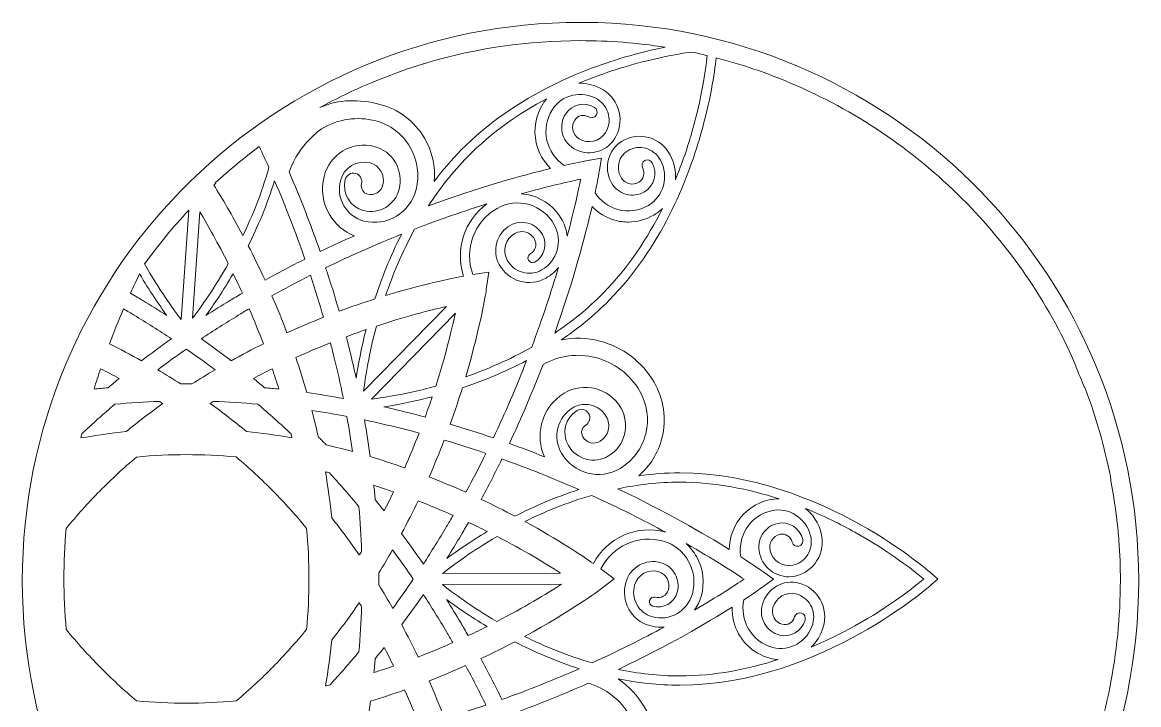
# Model space of a CAD drawing. Header units: millimetres. Extents: x -924 to 1115, y -381 to -47.
# Drawn here: x -599.7 to -294.9, y -248.4 to -62.1 of the extents above; entities that cross this region are included whole.
import ezdxf

# ---------------------------------------------------------------- set-up
doc = ezdxf.new("R2010")
doc.units = ezdxf.units.MM
doc.header["$MEASUREMENT"] = 0
doc.layers.add('Layer 3', color=7, linetype='Continuous')

msp = doc.modelspace()

# ---------------------------------------------------------------- linework, layer by layer
at = {"layer": 'Layer 3', "lineweight": 0}
for points, knots in [([(-442.62, -62.18), (-442.71, -62.18), (-442.8, -62.17), (-442.89, -62.17), (-443.49, -62.15), (-444.1, -62.14), (-444.71, -62.13), (-444.85, -62.13), (-445, -62.12), (-445.15, -62.12), (-445.86, -62.11), (-446.58, -62.11), (-447.29, -62.11), (-447.3, -62.11), (-447.3, -62.11), (-447.31, -62.11), (-447.96, -62.11), (-448.61, -62.11), (-449.27, -62.12), (-449.71, -62.12), (-450.16, -62.13), (-450.6, -62.14), (-450.8, -62.15), (-451.01, -62.15), (-451.21, -62.15), (-451.21, -62.15), (-451.21, -62.15), (-451.21, -62.15), (-533.58, -64.22), (-599.71, -131.64), (-599.71, -214.51), (-599.71, -298.67), (-531.48, -366.91), (-447.31, -366.91), (-363.14, -366.91), (-294.91, -298.67), (-294.91, -214.51), (-294.91, -131.91), (-360.62, -64.66), (-442.62, -62.18)], [0, 0, 0, 0, 1, 1, 1, 2, 2, 2, 3, 3, 3, 4, 4, 4, 5, 5, 5, 6, 6, 6, 7, 7, 7, 8, 8, 8, 9, 9, 9, 10, 10, 10, 11, 11, 11, 12, 12, 12, 13, 13, 13, 13]), ([(-504.68, -78.69), (-503.79, -78.31), (-502.89, -77.94), (-501.98, -77.58), (-501.98, -77.59), (-501.98, -77.6), (-501.98, -77.61), (-498.19, -76.08), (-494.35, -74.71), (-490.46, -73.52), (-490.34, -73.48), (-490.21, -73.44), (-490.08, -73.4), (-489.73, -73.3), (-489.38, -73.19), (-489.04, -73.09), (-475.57, -69.11), (-461.59, -67.11), (-447.31, -67.11), (-439.51, -67.11), (-431.81, -67.71), (-424.23, -68.9), (-427.52, -69.56), (-431.29, -70.46), (-435.38, -71.66), (-447.94, -75.35), (-465.85, -82.74), (-479.87, -96.96), (-482.56, -99.69), (-485, -102.57), (-487.22, -105.52), (-486.9, -101.42), (-487.82, -97.32), (-489.93, -93.71), (-492.63, -89.1), (-496.94, -85.83), (-502.06, -84.51), (-507.65, -83.07), (-513.35, -83), (-518.45, -85.38), (-514, -82.92), (-509.41, -80.68), (-504.68, -78.69)], [0, 0, 0, 0, 1, 1, 1, 2, 2, 2, 3, 3, 3, 4, 4, 4, 5, 5, 5, 6, 6, 6, 7, 7, 7, 8, 8, 8, 9, 9, 9, 10, 10, 10, 11, 11, 11, 12, 12, 12, 13, 13, 13, 14, 14, 14, 14]), ([(-412.7, -71.18), (-413.15, -75.2), (-414.28, -82.92), (-416.91, -92.13), (-418.03, -96.03), (-419.5, -100.46), (-421.41, -105.13), (-421.23, -102.82), (-421.68, -100.44), (-422.85, -98.28), (-424.12, -95.94), (-426.19, -94.26), (-428.69, -93.56), (-431.15, -92.87), (-433.72, -93.21), (-435.94, -94.52), (-439.74, -96.77), (-441.09, -101.82), (-438.95, -105.77), (-438.07, -107.4), (-436.63, -108.57), (-434.89, -109.06), (-433.17, -109.54), (-431.38, -109.3), (-429.83, -108.39), (-427.15, -106.8), (-426.19, -103.24), (-427.7, -100.45), (-428.1, -99.71), (-429.01, -99.44), (-429.74, -99.85), (-430.46, -100.25), (-430.73, -101.18), (-430.33, -101.91), (-429.6, -103.27), (-430.05, -105), (-431.34, -105.76), (-432.18, -106.26), (-433.16, -106.39), (-434.08, -106.13), (-435.04, -105.86), (-435.83, -105.21), (-436.32, -104.31), (-437.68, -101.79), (-436.83, -98.57), (-434.42, -97.15), (-432.91, -96.25), (-431.16, -96.02), (-429.49, -96.49), (-427.78, -96.97), (-426.36, -98.13), (-425.48, -99.74), (-423.13, -104.09), (-424.6, -109.62), (-428.76, -112.08), (-431.32, -113.6), (-434.29, -113.99), (-437.12, -113.2), (-439.67, -112.48), (-441.84, -110.88), (-443.33, -108.64), (-442.48, -104.69), (-442.11, -102.45), (-442.1, -102.38), (-442.1, -102.38), (-441.58, -99.19), (-441.58, -99.19), (-441.58, -99.19), (-444.73, -99.71), (-444.73, -99.71), (-444.8, -99.72), (-447.34, -100.16), (-451.76, -101.16), (-454.16, -99.54), (-455.82, -97.13), (-456.46, -94.33), (-457.12, -91.43), (-456.6, -88.44), (-455, -85.91), (-452.4, -81.8), (-446.88, -80.55), (-442.71, -83.11), (-441.15, -84.07), (-440.07, -85.56), (-439.67, -87.31), (-439.28, -89.03), (-439.59, -90.79), (-440.53, -92.29), (-442.04, -94.67), (-445.24, -95.39), (-447.67, -93.9), (-448.54, -93.37), (-449.14, -92.54), (-449.36, -91.56), (-449.58, -90.61), (-449.41, -89.63), (-448.88, -88.8), (-448.08, -87.52), (-446.36, -87.13), (-445.05, -87.94), (-444.34, -88.37), (-443.42, -88.14), (-442.99, -87.42), (-442.56, -86.7), (-442.79, -85.77), (-443.5, -85.33), (-446.18, -83.68), (-449.73, -84.5), (-451.41, -87.15), (-452.37, -88.68), (-452.69, -90.49), (-452.28, -92.25), (-451.88, -94.03), (-450.79, -95.54), (-449.22, -96.51), (-445.42, -98.84), (-440.39, -97.69), (-438.01, -93.93), (-436.62, -91.74), (-436.18, -89.15), (-436.75, -86.63), (-437.34, -84.07), (-438.9, -81.9), (-441.15, -80.51), (-443.2, -79.25), (-445.49, -78.69), (-447.74, -78.75), (-443.08, -76.78), (-438.65, -75.26), (-434.75, -74.12), (-427.57, -72), (-421.29, -70.84), (-417.01, -70.22), (-415.57, -70.52), (-414.13, -70.84), (-412.7, -71.18)], [0, 0, 0, 0, 1, 1, 1, 2, 2, 2, 3, 3, 3, 4, 4, 4, 5, 5, 5, 6, 6, 6, 7, 7, 7, 8, 8, 8, 9, 9, 9, 10, 10, 10, 11, 11, 11, 12, 12, 12, 13, 13, 13, 14, 14, 14, 15, 15, 15, 16, 16, 16, 17, 17, 17, 18, 18, 18, 19, 19, 19, 20, 20, 20, 21, 21, 21, 22, 22, 22, 23, 23, 23, 24, 24, 24, 25, 25, 25, 26, 26, 26, 27, 27, 27, 28, 28, 28, 29, 29, 29, 30, 30, 30, 31, 31, 31, 32, 32, 32, 33, 33, 33, 34, 34, 34, 35, 35, 35, 36, 36, 36, 37, 37, 37, 38, 38, 38, 39, 39, 39, 40, 40, 40, 41, 41, 41, 42, 42, 42, 43, 43, 43, 44, 44, 44, 45, 45, 45, 45]), ([(-343.08, -318.73), (-356.62, -332.27), (-372.39, -342.9), (-389.94, -350.32), (-396.55, -353.12), (-403.32, -355.42), (-410.21, -357.2), (-410.63, -353.25), (-411.75, -345.2), (-414.57, -335.35), (-418.21, -322.62), (-425.49, -304.45), (-439.51, -290.23), (-442.22, -287.48), (-445.07, -284.99), (-448, -282.73), (-443.93, -283.09), (-439.85, -282.15), (-436.26, -279.99), (-431.72, -277.25), (-428.5, -272.88), (-427.19, -267.68), (-425.6, -261.34), (-426.54, -254.74), (-429.83, -249.11), (-431.67, -245.97), (-434.12, -243.34), (-437.03, -241.35), (-431.67, -242.43), (-426.04, -243.09), (-420.23, -243.09), (-400.4, -243.09), (-382.59, -235.47), (-371.13, -229.07), (-358.74, -222.16), (-351.14, -215.34), (-350.82, -215.05), (-350.82, -215.05), (-349.77, -214.1), (-349.77, -214.1), (-349.77, -214.1), (-350.82, -213.16), (-350.82, -213.16), (-351.14, -212.87), (-358.74, -206.05), (-371.13, -199.13), (-382.59, -192.74), (-400.4, -185.12), (-420.23, -185.12), (-424.04, -185.12), (-427.78, -185.4), (-431.41, -185.9), (-428.3, -183.23), (-426.09, -179.66), (-425.06, -175.57), (-423.76, -170.38), (-424.53, -164.98), (-427.23, -160.37), (-430.52, -154.74), (-435.78, -150.75), (-442.04, -149.13), (-445.56, -148.22), (-449.14, -148.12), (-452.61, -148.81), (-448.05, -145.73), (-443.58, -142.14), (-439.46, -137.96), (-425.43, -123.73), (-418.15, -105.57), (-414.51, -92.83), (-411.88, -83.62), (-410.73, -75.98), (-410.25, -71.8), (-403.34, -73.59), (-396.56, -75.88), (-389.94, -78.69), (-372.39, -86.11), (-356.62, -96.74), (-343.08, -110.28), (-330.13, -123.23), (-319.85, -138.22), (-312.49, -154.86), (-311.65, -157.04), (-310.83, -159.22), (-309.86, -161.35), (-309.72, -161.67), (-309.57, -161.98), (-309.42, -162.3), (-306.46, -170.09), (-304.19, -178.08), (-302.61, -186.23), (-302.57, -186.59), (-302.53, -186.95), (-302.5, -187.31), (-301.73, -191.33), (-301.13, -195.38), (-300.69, -199.46), (-300.68, -199.5), (-300.66, -199.54), (-300.65, -199.58), (-300.61, -199.96), (-300.58, -200.34), (-300.54, -200.73), (-300.55, -200.74), (-300.55, -200.76), (-300.55, -200.78), (-300.46, -201.72), (-300.38, -202.66), (-300.31, -203.6), (-300.04, -207.22), (-299.91, -210.85), (-299.91, -214.51), (-299.91, -234.41), (-303.81, -253.71), (-311.49, -271.88), (-318.92, -289.43), (-329.54, -305.19), (-343.08, -318.73)], [0, 0, 0, 0, 1, 1, 1, 2, 2, 2, 3, 3, 3, 4, 4, 4, 5, 5, 5, 6, 6, 6, 7, 7, 7, 8, 8, 8, 9, 9, 9, 10, 10, 10, 11, 11, 11, 12, 12, 12, 13, 13, 13, 14, 14, 14, 15, 15, 15, 16, 16, 16, 17, 17, 17, 18, 18, 18, 19, 19, 19, 20, 20, 20, 21, 21, 21, 22, 22, 22, 23, 23, 23, 24, 24, 24, 25, 25, 25, 26, 26, 26, 27, 27, 27, 28, 28, 28, 29, 29, 29, 30, 30, 30, 31, 31, 31, 32, 32, 32, 33, 33, 33, 34, 34, 34, 35, 35, 35, 36, 36, 36, 37, 37, 37, 38, 38, 38, 39, 39, 39, 39]), ([(-459.38, -95.02), (-458.76, -97.72), (-457.4, -100.12), (-455.47, -102.02), (-463.36, -103.93), (-475.07, -107.16), (-488.8, -112.18), (-485.78, -107.52), (-482.24, -102.96), (-478.1, -98.76), (-471.48, -92.04), (-463.95, -86.89), (-456.56, -82.95), (-456.9, -83.36), (-457.23, -83.8), (-457.53, -84.26), (-459.57, -87.49), (-460.23, -91.31), (-459.38, -95.02)], [0, 0, 0, 0, 1, 1, 1, 2, 2, 2, 3, 3, 3, 4, 4, 4, 5, 5, 5, 6, 6, 6, 6]), ([(-518.03, -91.19), (-513.53, -88.48), (-508.27, -87.71), (-503.2, -89.01), (-499.26, -90.03), (-495.95, -92.54), (-493.87, -96.09), (-491.8, -99.63), (-491.21, -103.78), (-492.21, -107.77), (-493.81, -114.12), (-500.19, -117.96), (-506.45, -116.35), (-508.75, -115.75), (-510.69, -114.28), (-511.91, -112.21), (-513.12, -110.13), (-513.47, -107.7), (-512.88, -105.36), (-511.97, -101.75), (-508.34, -99.56), (-504.77, -100.48), (-502.17, -101.15), (-500.59, -103.85), (-501.25, -106.49), (-501.72, -108.36), (-503.6, -109.49), (-505.44, -109.01), (-506.66, -108.7), (-507.41, -107.43), (-507.1, -106.18), (-506.94, -105.58), (-507.03, -104.95), (-507.35, -104.42), (-507.66, -103.89), (-508.16, -103.51), (-508.75, -103.35), (-509.34, -103.2), (-509.96, -103.29), (-510.49, -103.61), (-511.01, -103.93), (-511.39, -104.43), (-511.54, -105.03), (-512.47, -108.76), (-510.24, -112.57), (-506.57, -113.52), (-502.28, -114.63), (-497.9, -111.99), (-496.81, -107.64), (-496.19, -105.16), (-496.56, -102.58), (-497.85, -100.37), (-499.14, -98.17), (-501.2, -96.6), (-503.64, -95.97), (-506.55, -95.22), (-509.58, -95.66), (-512.16, -97.22), (-514.75, -98.78), (-516.58, -101.26), (-517.32, -104.21), (-518.21, -107.76), (-517.69, -111.44), (-515.85, -114.58), (-514.27, -117.27), (-511.9, -119.29), (-509.06, -120.38), (-512.23, -121.78), (-515.35, -123.23), (-518.39, -124.7), (-520.93, -117.44), (-523.78, -110.12), (-526.89, -102.92), (-524.01, -95.18), (-518.03, -91.19), (-518.03, -91.19)], [0, 0, 0, 0, 1, 1, 1, 2, 2, 2, 3, 3, 3, 4, 4, 4, 5, 5, 5, 6, 6, 6, 7, 7, 7, 8, 8, 8, 9, 9, 9, 10, 10, 10, 11, 11, 11, 12, 12, 12, 13, 13, 13, 14, 14, 14, 15, 15, 15, 16, 16, 16, 17, 17, 17, 18, 18, 18, 19, 19, 19, 20, 20, 20, 21, 21, 21, 22, 22, 22, 23, 23, 23, 24, 24, 24, 25, 25, 25, 25]), ([(-547.04, -105.97), (-543.2, -102.44), (-539.2, -99.13), (-535.05, -96.04), (-535.05, -96.06), (-535.04, -96.08), (-535.03, -96.1), (-535.02, -96.09), (-535, -96.08), (-534.99, -96.07), (-534.13, -97.92), (-533.26, -99.82), (-532.39, -101.78), (-534.35, -108.7), (-536.9, -114.98), (-539.46, -120.33), (-542.46, -114.68), (-545.23, -110.02), (-547.4, -106.54), (-547.24, -106.38), (-547.07, -106.23), (-546.91, -106.08), (-546.95, -106.04), (-546.99, -106.01), (-547.04, -105.97)], [0, 0, 0, 0, 1, 1, 1, 2, 2, 2, 3, 3, 3, 4, 4, 4, 5, 5, 5, 6, 6, 6, 7, 7, 7, 8, 8, 8, 8]), ([(-522.54, -126.75), (-526.26, -128.62), (-529.92, -130.55), (-533.45, -132.51), (-534.99, -129.16), (-536.52, -126.01), (-538.02, -123.09), (-535.49, -118), (-532.92, -112), (-530.84, -105.34), (-527.81, -112.41), (-525.03, -119.6), (-522.54, -126.75)], [0, 0, 0, 0, 1, 1, 1, 2, 2, 2, 3, 3, 3, 4, 4, 4, 4]), ([(-460.67, -109.43), (-461.61, -109.16), (-462.57, -108.99), (-463.52, -108.92), (-456.12, -106.86), (-450.45, -105.59), (-447.24, -104.93), (-447.87, -108.04), (-449.04, -113.45), (-450.92, -120.49), (-451.09, -119.01), (-451.54, -117.54), (-452.29, -116.16), (-454.11, -112.86), (-457.08, -110.46), (-460.67, -109.43)], [0, 0, 0, 0, 1, 1, 1, 2, 2, 2, 3, 3, 3, 4, 4, 4, 5, 5, 5, 5]), ([(-472.85, -111.68), (-479.05, -116.12), (-481.59, -124.19), (-479.22, -131.39), (-482.78, -132.05), (-490.5, -133.66), (-500.51, -136.71), (-498.6, -131.1), (-496.03, -124.85), (-492.6, -118.57), (-485.48, -115.82), (-478.82, -113.55), (-472.85, -111.68)], [0, 0, 0, 0, 1, 1, 1, 2, 2, 2, 3, 3, 3, 4, 4, 4, 4]), ([(-478.64, -158.89), (-474.46, -144.79), (-473.05, -135.21), (-473.03, -135.09), (-473.03, -135.09), (-472.35, -130.32), (-472.35, -130.32), (-472.35, -130.32), (-476.72, -130.97), (-476.72, -130.97), (-479.14, -124.23), (-476.44, -116.5), (-470.08, -112.9), (-467.4, -111.38), (-464.3, -111.02), (-461.36, -111.87), (-458.41, -112.72), (-455.97, -114.68), (-454.48, -117.4), (-452.08, -121.76), (-453.63, -127.29), (-457.93, -129.72), (-459.54, -130.63), (-461.4, -130.85), (-463.17, -130.34), (-464.94, -129.83), (-466.41, -128.65), (-467.31, -127.01), (-468.72, -124.44), (-467.8, -121.18), (-465.27, -119.75), (-464.34, -119.23), (-463.27, -119.1), (-462.26, -119.39), (-461.24, -119.69), (-460.4, -120.37), (-459.88, -121.3), (-459.1, -122.73), (-459.61, -124.54), (-461.01, -125.33), (-461.61, -125.67), (-461.83, -126.44), (-461.5, -127.06), (-461.16, -127.67), (-460.4, -127.89), (-459.79, -127.55), (-457.18, -126.07), (-456.24, -122.72), (-457.7, -120.07), (-458.54, -118.54), (-459.91, -117.43), (-461.57, -116.96), (-463.23, -116.48), (-464.98, -116.68), (-466.48, -117.53), (-470.23, -119.65), (-471.57, -124.45), (-469.49, -128.25), (-468.27, -130.47), (-466.27, -132.08), (-463.86, -132.77), (-461.44, -133.47), (-458.91, -133.17), (-456.72, -131.93), (-455.77, -131.4), (-454.93, -130.75), (-454.2, -130.01), (-453.89, -129.69), (-453.6, -129.36), (-453.33, -129.01), (-455.26, -135.5), (-457.67, -142.87), (-460.64, -150.81), (-466.87, -154.32), (-473.08, -156.94), (-478.64, -158.89)], [0, 0, 0, 0, 1, 1, 1, 2, 2, 2, 3, 3, 3, 4, 4, 4, 5, 5, 5, 6, 6, 6, 7, 7, 7, 8, 8, 8, 9, 9, 9, 10, 10, 10, 11, 11, 11, 12, 12, 12, 13, 13, 13, 14, 14, 14, 15, 15, 15, 16, 16, 16, 17, 17, 17, 18, 18, 18, 19, 19, 19, 20, 20, 20, 21, 21, 21, 22, 22, 22, 23, 23, 23, 24, 24, 24, 25, 25, 25, 25]), ([(-444.17, -112.39), (-442.45, -114.16), (-440.32, -115.46), (-437.92, -116.13), (-436.7, -116.47), (-435.46, -116.64), (-434.22, -116.64), (-431.8, -116.64), (-429.41, -115.99), (-427.25, -114.71), (-426.39, -114.2), (-425.61, -113.6), (-424.93, -112.91), (-428.9, -120.86), (-434.19, -129.03), (-441.22, -136.16), (-445.33, -140.33), (-449.79, -143.89), (-454.34, -146.94), (-449.22, -132.51), (-446.01, -120.35), (-444.17, -112.39)], [0, 0, 0, 0, 1, 1, 1, 2, 2, 2, 3, 3, 3, 4, 4, 4, 5, 5, 5, 6, 6, 6, 7, 7, 7, 7]), ([(-554.21, -113.36), (-554.21, -113.36), (-556.3, -143.25), (-556.3, -143.25), (-558.63, -140.23), (-562.43, -134.96), (-566.33, -128.06), (-562.62, -122.93), (-558.58, -118.02), (-554.21, -113.36)], [0, 0, 0, 0, 1, 1, 1, 2, 2, 2, 3, 3, 3, 3]), ([(-551.24, -113.87), (-548.96, -117.68), (-546.29, -122.44), (-543.48, -128.02), (-547.25, -134.67), (-550.92, -139.83), (-553.27, -142.9), (-553.27, -142.9), (-551.24, -113.87), (-551.24, -113.87)], [0, 0, 0, 0, 1, 1, 1, 2, 2, 2, 3, 3, 3, 3]), ([(-503.45, -137.63), (-506.53, -138.62), (-509.8, -139.73), (-513.2, -141), (-514.33, -137.08), (-515.57, -133.1), (-516.89, -129.12), (-510.17, -125.86), (-503.22, -122.79), (-496.18, -119.97), (-499.34, -126.16), (-501.7, -132.23), (-503.45, -137.63)], [0, 0, 0, 0, 1, 1, 1, 2, 2, 2, 3, 3, 3, 4, 4, 4, 4]), ([(-567.69, -130.75), (-564.96, -135.44), (-562.35, -139.3), (-560.27, -142.15), (-562.44, -140.76), (-564.61, -139.39), (-566.78, -138.08), (-567.81, -137.45), (-568.93, -136.79), (-570.18, -136.06), (-569.35, -134.22), (-568.51, -132.45), (-567.69, -130.75)], [0, 0, 0, 0, 1, 1, 1, 2, 2, 2, 3, 3, 3, 4, 4, 4, 4]), ([(-549.57, -142.15), (-547.49, -139.3), (-544.88, -135.43), (-542.14, -130.73), (-541.32, -132.44), (-540.48, -134.21), (-539.64, -136.05), (-540.89, -136.78), (-542.02, -137.45), (-543.06, -138.08), (-545.23, -139.39), (-547.4, -140.76), (-549.57, -142.15)], [0, 0, 0, 0, 1, 1, 1, 2, 2, 2, 3, 3, 3, 4, 4, 4, 4]), ([(-527.46, -146.86), (-528.74, -143.49), (-530.11, -140.1), (-531.56, -136.76), (-528.16, -134.87), (-524.63, -133), (-521.04, -131.18), (-519.77, -135.03), (-518.58, -138.88), (-517.5, -142.64), (-520.86, -143.97), (-524.21, -145.39), (-527.46, -146.86)], [0, 0, 0, 0, 1, 1, 1, 2, 2, 2, 3, 3, 3, 4, 4, 4, 4]), ([(-506.52, -162.82), (-506.05, -158.99), (-505.05, -152.61), (-503.03, -145.04), (-495.27, -142.48), (-488.66, -140.77), (-483.88, -139.69), (-483.88, -139.69), (-506.52, -162.82), (-506.52, -162.82)], [0, 0, 0, 0, 1, 1, 1, 2, 2, 2, 3, 3, 3, 3]), ([(-572.06, -140.32), (-570.99, -140.96), (-570.04, -141.52), (-569.14, -142.07), (-565.77, -144.11), (-562.37, -146.27), (-559.01, -148.52), (-561.76, -150.46), (-564.48, -152.47), (-567.13, -154.49), (-570.04, -152.88), (-572.99, -151.34), (-575.92, -149.9), (-574.72, -146.7), (-573.42, -143.49), (-572.06, -140.32)], [0, 0, 0, 0, 1, 1, 1, 2, 2, 2, 3, 3, 3, 4, 4, 4, 5, 5, 5, 5]), ([(-540.74, -142.09), (-539.83, -141.54), (-538.85, -140.95), (-537.76, -140.31), (-536.39, -143.5), (-535.09, -146.72), (-533.89, -149.9), (-536.83, -151.34), (-539.78, -152.88), (-542.71, -154.5), (-545.35, -152.47), (-548.08, -150.47), (-550.83, -148.52), (-547.49, -146.28), (-544.1, -144.12), (-540.74, -142.09)], [0, 0, 0, 0, 1, 1, 1, 2, 2, 2, 3, 3, 3, 4, 4, 4, 5, 5, 5, 5]), ([(-486.85, -161.45), (-494.33, -163.5), (-500.63, -164.51), (-504.41, -164.99), (-504.41, -164.99), (-481.48, -141.55), (-481.48, -141.55), (-482.54, -146.44), (-484.25, -153.32), (-486.85, -161.45)], [0, 0, 0, 0, 1, 1, 1, 2, 2, 2, 3, 3, 3, 3]), ([(-508.56, -159.22), (-509.1, -156.74), (-509.68, -154.27), (-510.28, -151.85), (-510.58, -150.65), (-510.91, -149.36), (-511.28, -147.94), (-509.43, -147.25), (-507.63, -146.6), (-505.87, -145.99), (-507.19, -151.19), (-508.03, -155.73), (-508.56, -159.22)], [0, 0, 0, 0, 1, 1, 1, 2, 2, 2, 3, 3, 3, 4, 4, 4, 4]), ([(-547.08, -156.98), (-549.23, -158.24), (-551.35, -159.53), (-553.4, -160.84), (-553.4, -160.84), (-553.72, -160.84), (-553.72, -160.84), (-554.12, -160.83), (-554.52, -160.83), (-554.92, -160.83), (-555.32, -160.83), (-555.72, -160.83), (-556.12, -160.84), (-556.12, -160.84), (-556.42, -160.84), (-556.42, -160.84), (-558.48, -159.53), (-560.6, -158.24), (-562.75, -156.98), (-560.18, -155.04), (-557.56, -153.14), (-554.92, -151.3), (-552.28, -153.14), (-549.65, -155.05), (-547.08, -156.98)], [0, 0, 0, 0, 1, 1, 1, 2, 2, 2, 3, 3, 3, 4, 4, 4, 5, 5, 5, 6, 6, 6, 7, 7, 7, 8, 8, 8, 8]), ([(-515.59, -149.6), (-515.26, -150.84), (-514.98, -151.93), (-514.72, -152.98), (-513.77, -156.84), (-512.87, -160.81), (-512.06, -164.81), (-515.37, -164.21), (-518.71, -163.67), (-522.01, -163.2), (-522.95, -159.97), (-523.96, -156.75), (-525.03, -153.63), (-521.94, -152.22), (-518.78, -150.87), (-515.59, -149.6)], [0, 0, 0, 0, 1, 1, 1, 2, 2, 2, 3, 3, 3, 4, 4, 4, 5, 5, 5, 5]), ([(-431.17, -162.74), (-429.09, -166.28), (-428.5, -170.43), (-429.51, -174.43), (-430.51, -178.42), (-432.98, -181.78), (-436.48, -183.88), (-442.03, -187.23), (-449.22, -185.37), (-452.52, -179.74), (-453.74, -177.66), (-454.08, -175.23), (-453.5, -172.89), (-452.91, -170.55), (-451.46, -168.59), (-449.41, -167.35), (-448.35, -166.71), (-447.18, -166.41), (-446.02, -166.41), (-443.74, -166.41), (-441.52, -167.59), (-440.27, -169.71), (-439.61, -170.85), (-439.42, -172.18), (-439.74, -173.46), (-440.07, -174.74), (-440.86, -175.82), (-441.98, -176.49), (-442.76, -176.97), (-443.69, -177.1), (-444.58, -176.87), (-445.48, -176.64), (-446.23, -176.07), (-446.69, -175.27), (-447.01, -174.74), (-447.09, -174.11), (-446.94, -173.51), (-446.79, -172.91), (-446.42, -172.4), (-445.89, -172.08), (-445.37, -171.77), (-444.99, -171.26), (-444.84, -170.66), (-444.69, -170.06), (-444.78, -169.43), (-445.09, -168.9), (-445.41, -168.36), (-445.9, -167.98), (-446.5, -167.83), (-447.09, -167.68), (-447.71, -167.77), (-448.23, -168.09), (-451.49, -170.05), (-452.57, -174.34), (-450.63, -177.65), (-448.37, -181.51), (-443.44, -182.78), (-439.63, -180.49), (-435.15, -177.79), (-433.67, -171.89), (-436.33, -167.34), (-439.5, -161.93), (-446.42, -160.14), (-451.75, -163.36), (-454.85, -165.22), (-457.05, -168.2), (-457.94, -171.74), (-458.7, -174.77), (-458.42, -177.9), (-457.18, -180.71), (-460.38, -179.44), (-463.58, -178.23), (-466.74, -177.1), (-463.46, -170.12), (-460.37, -162.88), (-457.53, -155.54), (-453.14, -153.05), (-448.05, -152.38), (-443.17, -153.64), (-443.17, -153.64), (-443.17, -153.64), (-443.17, -153.64), (-438.1, -154.95), (-433.84, -158.18), (-431.17, -162.74)], [0, 0, 0, 0, 1, 1, 1, 2, 2, 2, 3, 3, 3, 4, 4, 4, 5, 5, 5, 6, 6, 6, 7, 7, 7, 8, 8, 8, 9, 9, 9, 10, 10, 10, 11, 11, 11, 12, 12, 12, 13, 13, 13, 14, 14, 14, 15, 15, 15, 16, 16, 16, 17, 17, 17, 18, 18, 18, 19, 19, 19, 20, 20, 20, 21, 21, 21, 22, 22, 22, 23, 23, 23, 24, 24, 24, 25, 25, 25, 26, 26, 26, 27, 27, 27, 28, 28, 28, 28]), ([(-471.1, -175.57), (-475.05, -174.22), (-479.01, -172.95), (-482.88, -171.8), (-481.63, -168.33), (-480.53, -165.01), (-479.55, -161.88), (-474.19, -160.09), (-468.17, -157.67), (-462.03, -154.44), (-464.82, -161.62), (-467.86, -168.72), (-471.1, -175.57)], [0, 0, 0, 0, 1, 1, 1, 2, 2, 2, 3, 3, 3, 4, 4, 4, 4]), ([(-578.34, -156.7), (-576.63, -157.54), (-574.92, -158.42), (-573.24, -159.32), (-574.21, -160.12), (-575.22, -160.95), (-576.28, -161.85), (-577.64, -161.97), (-578.91, -162.1), (-580.12, -162.23), (-579.55, -160.38), (-578.96, -158.53), (-578.34, -156.7)], [0, 0, 0, 0, 1, 1, 1, 2, 2, 2, 3, 3, 3, 4, 4, 4, 4]), ([(-531.47, -156.69), (-530.85, -158.52), (-530.25, -160.38), (-529.68, -162.24), (-530.91, -162.1), (-532.19, -161.97), (-533.56, -161.85), (-534.62, -160.95), (-535.62, -160.12), (-536.59, -159.33), (-534.9, -158.43), (-533.19, -157.54), (-531.47, -156.69)], [0, 0, 0, 0, 1, 1, 1, 2, 2, 2, 3, 3, 3, 4, 4, 4, 4]), ([(-500.97, -167.08), (-497.51, -166.54), (-492.98, -165.69), (-487.8, -164.33), (-488.4, -166.12), (-489.04, -167.97), (-489.73, -169.86), (-491.11, -169.49), (-492.35, -169.16), (-493.5, -168.87), (-493.5, -168.87), (-493.5, -168.87), (-493.5, -168.87), (-495.96, -168.24), (-498.45, -167.64), (-500.97, -167.08)], [0, 0, 0, 0, 1, 1, 1, 2, 2, 2, 3, 3, 3, 4, 4, 4, 5, 5, 5, 5]), ([(-583.47, -174.46), (-580.61, -171.75), (-577.58, -169.03), (-574.44, -166.35), (-570.33, -165.99), (-566.24, -165.74), (-562.29, -165.6), (-561.97, -165.8), (-561.66, -166), (-561.36, -166.18), (-564.8, -168.64), (-568.16, -171.2), (-571.34, -173.83), (-575.43, -174.26), (-579.59, -174.85), (-583.73, -175.59), (-583.65, -175.22), (-583.56, -174.85), (-583.47, -174.46)], [0, 0, 0, 0, 1, 1, 1, 2, 2, 2, 3, 3, 3, 4, 4, 4, 5, 5, 5, 6, 6, 6, 6]), ([(-547.53, -165.6), (-543.59, -165.74), (-539.51, -165.99), (-535.4, -166.35), (-532.25, -169.03), (-529.21, -171.77), (-526.34, -174.49), (-526.25, -174.86), (-526.17, -175.22), (-526.09, -175.57), (-530.24, -174.83), (-534.41, -174.24), (-538.49, -173.82), (-541.67, -171.19), (-545.02, -168.63), (-548.47, -166.18), (-548.16, -166), (-547.85, -165.8), (-547.53, -165.6)], [0, 0, 0, 0, 1, 1, 1, 2, 2, 2, 3, 3, 3, 4, 4, 4, 5, 5, 5, 6, 6, 6, 6]), ([(-511.11, -169.71), (-510.53, -172.89), (-510, -176.1), (-509.53, -179.29), (-510, -179.17), (-510.44, -179.05), (-510.87, -178.93), (-510.87, -178.93), (-510.87, -178.93), (-510.87, -178.93), (-512.8, -178.42), (-514.78, -177.93), (-516.75, -177.48), (-516.75, -177.48), (-516.96, -177.25), (-516.96, -177.25), (-517.23, -176.98), (-517.49, -176.71), (-517.75, -176.44), (-518.05, -176.14), (-518.35, -175.84), (-518.65, -175.54), (-518.65, -175.54), (-518.88, -175.32), (-518.88, -175.32), (-519.42, -172.94), (-520.01, -170.52), (-520.65, -168.1), (-517.47, -168.57), (-514.27, -169.11), (-511.11, -169.71)], [0, 0, 0, 0, 1, 1, 1, 2, 2, 2, 3, 3, 3, 4, 4, 4, 5, 5, 5, 6, 6, 6, 7, 7, 7, 8, 8, 8, 9, 9, 9, 10, 10, 10, 10]), ([(-494.66, -173.36), (-493.64, -173.63), (-492.57, -173.91), (-491.37, -174.23), (-492.62, -177.44), (-493.94, -180.63), (-495.31, -183.74), (-498.42, -182.65), (-501.57, -181.62), (-504.71, -180.68), (-505.17, -177.36), (-505.69, -174.01), (-506.28, -170.67), (-502.35, -171.49), (-498.45, -172.4), (-494.66, -173.36)], [0, 0, 0, 0, 1, 1, 1, 2, 2, 2, 3, 3, 3, 4, 4, 4, 5, 5, 5, 5]), ([(-478.61, -190.42), (-481.94, -188.93), (-485.31, -187.52), (-488.65, -186.22), (-487.2, -182.93), (-485.81, -179.56), (-484.51, -176.16), (-480.77, -177.27), (-476.95, -178.48), (-473.13, -179.78), (-474.91, -183.41), (-476.75, -186.98), (-478.61, -190.42)], [0, 0, 0, 0, 1, 1, 1, 2, 2, 2, 3, 3, 3, 4, 4, 4, 4]), ([(-588.36, -214.07), (-588.36, -209.56), (-588.15, -204.92), (-587.74, -200.27), (-584.79, -196.7), (-581.71, -193.27), (-578.56, -190.08), (-575.42, -186.89), (-572.05, -183.77), (-568.52, -180.78), (-563.9, -180.35), (-559.32, -180.14), (-554.91, -180.14), (-550.46, -180.14), (-545.89, -180.35), (-541.31, -180.77), (-537.78, -183.75), (-534.4, -186.89), (-531.26, -190.08), (-528.12, -193.26), (-525.03, -196.69), (-522.09, -200.26), (-521.67, -204.95), (-521.46, -209.6), (-521.46, -214.07), (-521.46, -218.58), (-521.67, -223.22), (-522.08, -227.86), (-525.02, -231.44), (-528.11, -234.87), (-531.26, -238.06), (-531.26, -238.06), (-531.26, -238.06), (-531.26, -238.06), (-534.4, -241.25), (-537.77, -244.37), (-541.3, -247.36), (-545.93, -247.78), (-550.5, -248), (-554.91, -248), (-559.36, -248), (-563.93, -247.79), (-568.51, -247.37), (-572.04, -244.38), (-575.42, -241.25), (-578.56, -238.06), (-581.7, -234.88), (-584.79, -231.45), (-587.73, -227.88), (-588.15, -223.19), (-588.36, -218.54), (-588.36, -214.07)], [0, 0, 0, 0, 1, 1, 1, 2, 2, 2, 3, 3, 3, 4, 4, 4, 5, 5, 5, 6, 6, 6, 7, 7, 7, 8, 8, 8, 9, 9, 9, 10, 10, 10, 11, 11, 11, 12, 12, 12, 13, 13, 13, 14, 14, 14, 15, 15, 15, 16, 16, 16, 17, 17, 17, 17]), ([(-465.22, -196.94), (-468.07, -195.43), (-471.15, -193.89), (-474.42, -192.34), (-472.49, -188.77), (-470.59, -185.06), (-468.76, -181.31), (-461.74, -183.81), (-454.69, -186.62), (-447.76, -189.68), (-454.3, -191.78), (-460.21, -194.38), (-465.22, -196.94)], [0, 0, 0, 0, 1, 1, 1, 2, 2, 2, 3, 3, 3, 4, 4, 4, 4]), ([(-515.88, -185.1), (-513.18, -188.03), (-510.46, -191.14), (-507.8, -194.35), (-507.45, -198.47), (-507.2, -202.55), (-507.07, -206.48), (-507.29, -206.85), (-507.5, -207.2), (-507.7, -207.53), (-510.12, -204.03), (-512.65, -200.63), (-515.24, -197.4), (-515.66, -193.26), (-516.24, -189.04), (-516.97, -184.83), (-516.62, -184.92), (-516.25, -185.01), (-515.88, -185.1)], [0, 0, 0, 0, 1, 1, 1, 2, 2, 2, 3, 3, 3, 4, 4, 4, 5, 5, 5, 6, 6, 6, 6]), ([(-500.94, -195.48), (-501.69, -194.53), (-502.5, -193.53), (-503.36, -192.48), (-503.48, -191.09), (-503.61, -189.78), (-503.75, -188.51), (-501.95, -189.08), (-500.14, -189.68), (-498.35, -190.3), (-499.18, -192.04), (-500.05, -193.77), (-500.94, -195.48)], [0, 0, 0, 0, 1, 1, 1, 2, 2, 2, 3, 3, 3, 4, 4, 4, 4]), ([(-395.78, -192.47), (-399.47, -193.29), (-402.6, -195.52), (-404.59, -198.75), (-405.95, -200.96), (-406.66, -203.46), (-406.7, -206.02), (-413.61, -201.72), (-424.03, -195.69), (-437.1, -189.46), (-431.73, -188.34), (-426.07, -187.65), (-420.23, -187.65), (-410.53, -187.65), (-401.31, -189.54), (-393.11, -192.2), (-394, -192.19), (-394.89, -192.27), (-395.78, -192.47)], [0, 0, 0, 0, 1, 1, 1, 2, 2, 2, 3, 3, 3, 4, 4, 4, 5, 5, 5, 6, 6, 6, 6]), ([(-462.49, -198.4), (-457.23, -195.8), (-451.05, -193.23), (-444.25, -191.25), (-436.69, -194.69), (-429.91, -198.13), (-424.05, -201.31), (-431.92, -199.08), (-440.09, -202.83), (-443.8, -209.87), (-446.8, -207.76), (-453.35, -203.38), (-462.49, -198.4)], [0, 0, 0, 0, 1, 1, 1, 2, 2, 2, 3, 3, 3, 4, 4, 4, 4]), ([(-496.17, -201.68), (-494.59, -198.72), (-493.07, -195.73), (-491.65, -192.76), (-488.47, -193.99), (-485.27, -195.31), (-482.11, -196.71), (-482.74, -197.82), (-483.31, -198.8), (-483.86, -199.73), (-485.87, -203.14), (-488.01, -206.59), (-490.22, -210), (-492.16, -207.18), (-494.16, -204.39), (-496.17, -201.68)], [0, 0, 0, 0, 1, 1, 1, 2, 2, 2, 3, 3, 3, 4, 4, 4, 5, 5, 5, 5]), ([(-386.61, -203.29), (-387.35, -200.2), (-390.43, -198.23), (-393.47, -198.9), (-395.22, -199.29), (-396.7, -200.34), (-397.64, -201.87), (-398.59, -203.43), (-398.88, -205.28), (-398.44, -207.08), (-397.38, -211.46), (-393.02, -214.25), (-388.72, -213.3), (-386.21, -212.75), (-384.09, -211.24), (-382.74, -209.04), (-381.37, -206.81), (-380.96, -204.15), (-381.59, -201.56), (-382.25, -198.82), (-383.8, -196.5), (-385.85, -194.86), (-380.76, -196.92), (-376.22, -199.19), (-372.4, -201.32), (-362.89, -206.62), (-356.13, -211.98), (-353.59, -214.1), (-356.13, -216.23), (-362.89, -221.58), (-372.4, -226.89), (-375.83, -228.8), (-379.86, -230.83), (-384.34, -232.72), (-382.82, -231.27), (-381.65, -229.41), (-381.03, -227.25), (-380.3, -224.68), (-380.59, -222.01), (-381.87, -219.72), (-383.13, -217.47), (-385.18, -215.87), (-387.67, -215.21), (-391.92, -214.07), (-396.4, -216.67), (-397.64, -221), (-398.15, -222.79), (-397.95, -224.65), (-397.06, -226.24), (-396.18, -227.81), (-394.75, -228.93), (-393.02, -229.39), (-390.01, -230.19), (-386.85, -228.36), (-385.98, -225.31), (-385.74, -224.5), (-386.2, -223.66), (-387, -223.42), (-387.79, -223.18), (-388.62, -223.65), (-388.86, -224.46), (-389.28, -225.94), (-390.81, -226.84), (-392.25, -226.45), (-393.19, -226.2), (-393.97, -225.59), (-394.45, -224.74), (-394.93, -223.87), (-395.05, -222.84), (-394.76, -221.85), (-393.97, -219.09), (-391.13, -217.43), (-388.43, -218.15), (-386.74, -218.6), (-385.33, -219.69), (-384.48, -221.22), (-383.61, -222.79), (-383.4, -224.63), (-383.91, -226.4), (-385.28, -231.15), (-390.18, -234.02), (-394.83, -232.77), (-397.7, -232.01), (-400.07, -230.16), (-401.52, -227.56), (-402.85, -225.19), (-403.26, -222.44), (-402.71, -219.74), (-399.19, -217.46), (-397.29, -216.08), (-397.23, -216.04), (-397.23, -216.04), (-394.64, -214.15), (-394.64, -214.15), (-394.64, -214.15), (-397.23, -212.26), (-397.23, -212.26), (-397.29, -212.22), (-399.51, -210.61), (-403.58, -208), (-403.98, -205.32), (-403.45, -202.64), (-402.04, -200.36), (-400.49, -197.83), (-398.04, -196.08), (-395.14, -195.44), (-390.44, -194.4), (-385.67, -197.47), (-384.5, -202.29), (-384.07, -204.08), (-384.34, -205.9), (-385.28, -207.43), (-386.2, -208.92), (-387.65, -209.95), (-389.36, -210.33), (-392.08, -210.93), (-394.85, -209.15), (-395.53, -206.36), (-395.77, -205.35), (-395.62, -204.33), (-395.09, -203.48), (-394.58, -202.66), (-393.78, -202.08), (-392.83, -201.87), (-391.37, -201.55), (-389.88, -202.51), (-389.52, -204.01), (-389.32, -204.83), (-388.51, -205.33), (-387.7, -205.13), (-386.9, -204.93), (-386.41, -204.1), (-386.61, -203.29)], [0, 0, 0, 0, 1, 1, 1, 2, 2, 2, 3, 3, 3, 4, 4, 4, 5, 5, 5, 6, 6, 6, 7, 7, 7, 8, 8, 8, 9, 9, 9, 10, 10, 10, 11, 11, 11, 12, 12, 12, 13, 13, 13, 14, 14, 14, 15, 15, 15, 16, 16, 16, 17, 17, 17, 18, 18, 18, 19, 19, 19, 20, 20, 20, 21, 21, 21, 22, 22, 22, 23, 23, 23, 24, 24, 24, 25, 25, 25, 26, 26, 26, 27, 27, 27, 28, 28, 28, 29, 29, 29, 30, 30, 30, 31, 31, 31, 32, 32, 32, 33, 33, 33, 34, 34, 34, 35, 35, 35, 36, 36, 36, 37, 37, 37, 38, 38, 38, 39, 39, 39, 40, 40, 40, 41, 41, 41, 42, 42, 42, 43, 43, 43, 44, 44, 44, 44]), ([(-483.79, -208.47), (-482.46, -206.36), (-481.17, -204.23), (-479.92, -202.11), (-479.3, -201.06), (-478.64, -199.91), (-477.91, -198.62), (-476.13, -199.46), (-474.41, -200.29), (-472.75, -201.12), (-477.26, -203.81), (-480.99, -206.39), (-483.79, -208.47)], [0, 0, 0, 0, 1, 1, 1, 2, 2, 2, 3, 3, 3, 4, 4, 4, 4]), ([(-470.08, -202.48), (-462.79, -206.24), (-456.91, -209.79), (-452.77, -212.46), (-452.77, -212.46), (-484.98, -212.58), (-484.98, -212.58), (-481.97, -210.19), (-476.8, -206.38), (-470.08, -202.48)], [0, 0, 0, 0, 1, 1, 1, 2, 2, 2, 3, 3, 3, 3]), ([(-462.56, -229.77), (-449.8, -222.82), (-442.06, -217.03), (-441.96, -216.95), (-441.96, -216.95), (-438.15, -214.07), (-438.15, -214.07), (-438.15, -214.07), (-441.74, -211.35), (-441.74, -211.35), (-438.64, -205.13), (-431.51, -201.8), (-424.66, -203.77), (-421.71, -204.62), (-419.27, -206.58), (-417.78, -209.3), (-416.29, -212.01), (-415.93, -215.15), (-416.77, -218.14), (-418.11, -222.94), (-423.06, -225.74), (-427.8, -224.37), (-429.57, -223.86), (-431.04, -222.69), (-431.93, -221.05), (-432.83, -219.42), (-433.05, -217.54), (-432.54, -215.74), (-431.75, -212.91), (-428.83, -211.26), (-426.04, -212.07), (-425.02, -212.36), (-424.17, -213.04), (-423.66, -213.97), (-423.14, -214.91), (-423.02, -216), (-423.31, -217.03), (-423.75, -218.6), (-425.37, -219.51), (-426.92, -219.07), (-427.58, -218.87), (-428.27, -219.26), (-428.46, -219.94), (-428.65, -220.61), (-428.27, -221.31), (-427.6, -221.5), (-424.73, -222.33), (-421.72, -220.64), (-420.91, -217.72), (-420.43, -216.04), (-420.64, -214.27), (-421.48, -212.74), (-422.32, -211.21), (-423.69, -210.11), (-425.35, -209.63), (-429.47, -208.44), (-433.77, -210.87), (-434.95, -215.05), (-435.63, -217.49), (-435.34, -220.07), (-434.12, -222.29), (-432.9, -224.51), (-430.9, -226.12), (-428.48, -226.81), (-427.44, -227.11), (-426.39, -227.26), (-425.36, -227.26), (-425.07, -227.26), (-424.78, -227.24), (-424.49, -227.22), (-430.22, -230.32), (-436.81, -233.66), (-444.13, -236.99), (-451.01, -235), (-457.25, -232.4), (-462.56, -229.77)], [0, 0, 0, 0, 1, 1, 1, 2, 2, 2, 3, 3, 3, 4, 4, 4, 5, 5, 5, 6, 6, 6, 7, 7, 7, 8, 8, 8, 9, 9, 9, 10, 10, 10, 11, 11, 11, 12, 12, 12, 13, 13, 13, 14, 14, 14, 15, 15, 15, 16, 16, 16, 17, 17, 17, 18, 18, 18, 19, 19, 19, 20, 20, 20, 21, 21, 21, 22, 22, 22, 23, 23, 23, 24, 24, 24, 25, 25, 25, 25]), ([(-498.57, -222.11), (-499.81, -219.93), (-501.08, -217.79), (-502.37, -215.71), (-502.37, -215.71), (-502.36, -215.39), (-502.36, -215.39), (-502.36, -214.97), (-502.35, -214.56), (-502.35, -214.15), (-502.35, -213.68), (-502.36, -213.22), (-502.36, -212.75), (-502.36, -212.75), (-502.37, -212.43), (-502.37, -212.43), (-501.1, -210.38), (-499.85, -208.26), (-498.62, -206.11), (-496.69, -208.75), (-494.79, -211.45), (-492.96, -214.15), (-494.78, -216.83), (-496.66, -219.5), (-498.57, -222.11)], [0, 0, 0, 0, 1, 1, 1, 2, 2, 2, 3, 3, 3, 4, 4, 4, 5, 5, 5, 6, 6, 6, 7, 7, 7, 8, 8, 8, 8]), ([(-415.59, -208.06), (-416.35, -206.68), (-417.32, -205.46), (-418.44, -204.43), (-411, -208.67), (-405.57, -212.18), (-402.64, -214.15), (-405.27, -215.91), (-409.9, -218.91), (-416.18, -222.56), (-415.38, -221.47), (-414.75, -220.22), (-414.36, -218.84), (-413.34, -215.2), (-413.78, -211.37), (-415.59, -208.06)], [0, 0, 0, 0, 1, 1, 1, 2, 2, 2, 3, 3, 3, 4, 4, 4, 5, 5, 5, 5]), ([(-470.15, -225.69), (-476.85, -221.79), (-482, -217.99), (-485, -215.62), (-485, -215.62), (-452.49, -215.5), (-452.49, -215.5), (-456.65, -218.19), (-462.65, -221.83), (-470.15, -225.69)], [0, 0, 0, 0, 1, 1, 1, 2, 2, 2, 3, 3, 3, 3]), ([(-483.88, -228.53), (-483.35, -229.43), (-482.8, -230.38), (-482.18, -231.46), (-485.33, -232.85), (-488.51, -234.17), (-491.64, -235.39), (-493.05, -232.45), (-494.55, -229.49), (-496.13, -226.55), (-494.12, -223.86), (-492.14, -221.09), (-490.22, -218.29), (-488.02, -221.69), (-485.89, -225.12), (-483.88, -228.53)], [0, 0, 0, 0, 1, 1, 1, 2, 2, 2, 3, 3, 3, 4, 4, 4, 5, 5, 5, 5]), ([(-515.23, -230.72), (-512.64, -227.49), (-510.12, -224.1), (-507.7, -220.61), (-507.5, -220.94), (-507.28, -221.3), (-507.06, -221.66), (-507.2, -225.66), (-507.44, -229.78), (-507.8, -233.95), (-510.41, -237.1), (-513.07, -240.14), (-515.69, -243), (-516.13, -243.11), (-516.55, -243.21), (-516.95, -243.3), (-516.22, -239.09), (-515.65, -234.86), (-515.23, -230.72)], [0, 0, 0, 0, 1, 1, 1, 2, 2, 2, 3, 3, 3, 4, 4, 4, 5, 5, 5, 6, 6, 6, 6]), ([(-479.92, -226.18), (-481.2, -224.01), (-482.53, -221.83), (-483.89, -219.66), (-481.1, -221.74), (-477.35, -224.34), (-472.82, -227.05), (-474.48, -227.88), (-476.19, -228.71), (-477.98, -229.55), (-478.69, -228.3), (-479.31, -227.21), (-479.92, -226.18)], [0, 0, 0, 0, 1, 1, 1, 2, 2, 2, 3, 3, 3, 4, 4, 4, 4]), ([(-405.94, -221.8), (-405.99, -224.33), (-405.38, -226.82), (-404.13, -229.06), (-403.51, -230.18), (-402.75, -231.2), (-401.87, -232.08), (-400.16, -233.82), (-398.02, -235.07), (-395.6, -235.72), (-394.85, -235.92), (-394.1, -236.03), (-393.35, -236.08), (-401.48, -238.71), (-410.62, -240.56), (-420.23, -240.56), (-426.02, -240.56), (-431.64, -239.88), (-436.97, -238.77), (-423.45, -232.32), (-412.8, -226.1), (-405.94, -221.8)], [0, 0, 0, 0, 1, 1, 1, 2, 2, 2, 3, 3, 3, 4, 4, 4, 5, 5, 5, 6, 6, 6, 7, 7, 7, 7]), ([(-474.49, -235.83), (-471.22, -234.29), (-468.14, -232.74), (-465.28, -231.23), (-460.23, -233.82), (-454.26, -236.45), (-447.65, -238.57), (-454.62, -241.64), (-461.7, -244.47), (-468.76, -246.99), (-470.62, -243.18), (-472.54, -239.43), (-474.49, -235.83)], [0, 0, 0, 0, 1, 1, 1, 2, 2, 2, 3, 3, 3, 4, 4, 4, 4]), ([(-498.34, -237.85), (-500.13, -238.47), (-501.93, -239.07), (-503.73, -239.63), (-503.6, -238.43), (-503.48, -237.17), (-503.36, -235.81), (-502.48, -234.74), (-501.66, -233.73), (-500.89, -232.75), (-500.02, -234.43), (-499.17, -236.14), (-498.34, -237.85)], [0, 0, 0, 0, 1, 1, 1, 2, 2, 2, 3, 3, 3, 4, 4, 4, 4]), ([(-488.65, -241.91), (-485.32, -240.61), (-481.98, -239.22), (-478.68, -237.74), (-476.79, -241.23), (-474.93, -244.84), (-473.13, -248.51), (-476.93, -249.8), (-480.73, -251.01), (-484.46, -252.12), (-485.78, -248.67), (-487.18, -245.24), (-488.65, -241.91)], [0, 0, 0, 0, 1, 1, 1, 2, 2, 2, 3, 3, 3, 4, 4, 4, 4]), ([(-458.58, -263.24), (-457.99, -260.9), (-456.54, -258.93), (-454.5, -257.7), (-453.1, -256.86), (-451.54, -256.43), (-449.96, -256.43), (-449.23, -256.43), (-448.48, -256.52), (-447.75, -256.71), (-444.19, -257.63), (-442.03, -261.32), (-442.93, -264.93), (-443.6, -267.58), (-446.26, -269.18), (-448.86, -268.51), (-449.75, -268.28), (-450.5, -267.71), (-450.97, -266.91), (-451.44, -266.1), (-451.57, -265.16), (-451.35, -264.26), (-451.04, -263.02), (-449.78, -262.26), (-448.56, -262.58), (-447.33, -262.9), (-446.08, -262.14), (-445.77, -260.9), (-445.62, -260.3), (-445.71, -259.67), (-446.02, -259.14), (-446.33, -258.61), (-446.83, -258.23), (-447.43, -258.07), (-449.2, -257.61), (-451.05, -257.89), (-452.64, -258.84), (-454.22, -259.79), (-455.34, -261.31), (-455.79, -263.11), (-456.88, -267.46), (-454.28, -271.9), (-449.99, -273.01), (-447.55, -273.64), (-445, -273.27), (-442.83, -271.96), (-440.65, -270.65), (-439.11, -268.56), (-438.49, -266.08), (-436.96, -259.98), (-440.61, -253.76), (-446.62, -252.21), (-450.11, -251.3), (-453.74, -251.83), (-456.84, -253.7), (-459.47, -255.29), (-461.45, -257.68), (-462.53, -260.53), (-463.9, -257.36), (-465.31, -254.24), (-466.74, -251.2), (-459.56, -248.62), (-452.31, -245.71), (-445.19, -242.55), (-440.38, -243.95), (-436.33, -247.11), (-433.77, -251.49), (-431.1, -256.05), (-430.34, -261.39), (-431.63, -266.53), (-432.64, -270.53), (-435.11, -273.89), (-438.6, -275.99), (-442.1, -278.09), (-446.19, -278.69), (-450.12, -277.68), (-456.38, -276.06), (-460.17, -269.58), (-458.58, -263.24)], [0, 0, 0, 0, 1, 1, 1, 2, 2, 2, 3, 3, 3, 4, 4, 4, 5, 5, 5, 6, 6, 6, 7, 7, 7, 8, 8, 8, 9, 9, 9, 10, 10, 10, 11, 11, 11, 12, 12, 12, 13, 13, 13, 14, 14, 14, 15, 15, 15, 16, 16, 16, 17, 17, 17, 18, 18, 18, 19, 19, 19, 20, 20, 20, 21, 21, 21, 22, 22, 22, 23, 23, 23, 24, 24, 24, 25, 25, 25, 26, 26, 26, 26]), ([(-504.68, -247.42), (-501.52, -246.47), (-498.38, -245.45), (-495.32, -244.38), (-493.92, -247.54), (-492.58, -250.78), (-491.32, -254.05), (-492.54, -254.38), (-493.62, -254.67), (-494.66, -254.93), (-498.45, -255.9), (-502.35, -256.8), (-506.28, -257.62), (-505.68, -254.22), (-505.14, -250.8), (-504.68, -247.42)], [0, 0, 0, 0, 1, 1, 1, 2, 2, 2, 3, 3, 3, 4, 4, 4, 5, 5, 5, 5])]:
    msp.add_open_spline(points, degree=3, knots=knots, dxfattribs=at)

doc.saveas('drawing.dxf')
